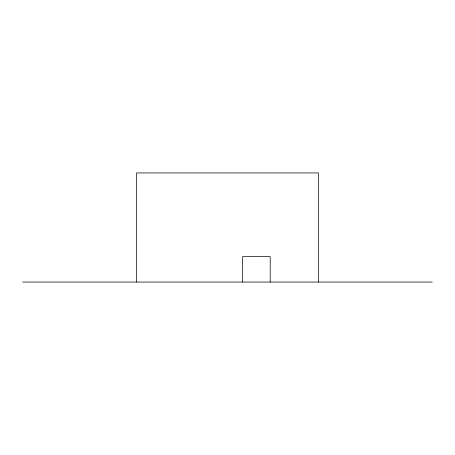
<?xml version="1.0" encoding="UTF-8"?>
<svg xmlns="http://www.w3.org/2000/svg" width="455" height="455" viewBox="0 0 455 455"><rect width="100%" height="100%" fill="white"/><g stroke="black" fill="none" stroke-linecap="round" stroke-linejoin="round"><path stroke-width="0.68" d="M22.75 282.06L432.25 282.06M318.432 282.06L318.432 172.94L136.568 172.94L136.568 282.06M270.196 282.06L270.196 256.631L242.612 256.631L242.612 282.06"/></g></svg>
